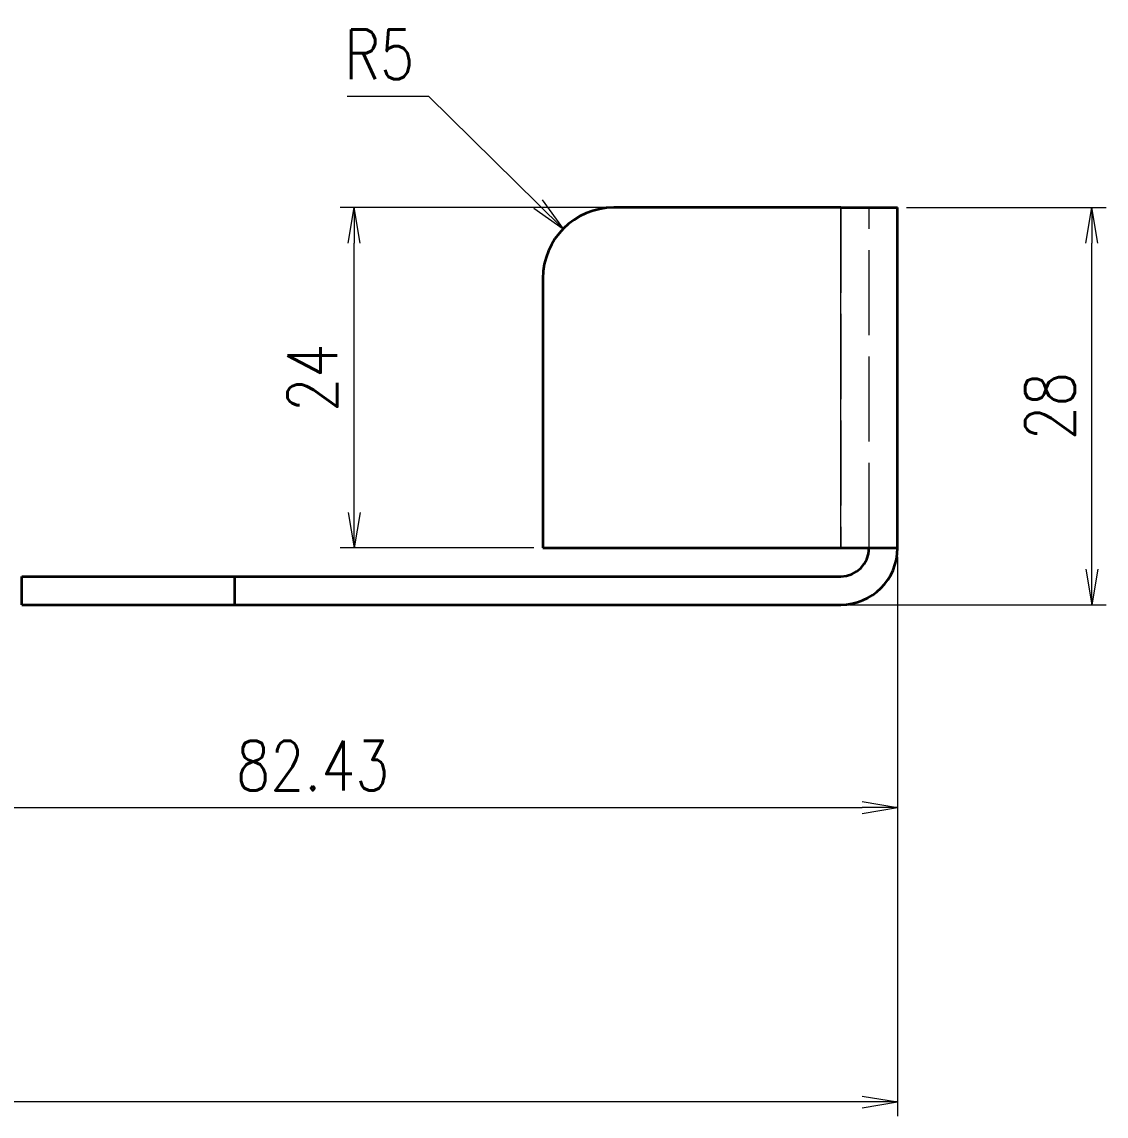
# Model space of a CAD drawing. Header units: millimetres. Extents: x 1333 to 44424, y -42879 to -1037.
# Drawn here: x 40435.1 to 40511.5, y -2071.8 to -1994.6 of the extents above; entities that cross this region are included whole.
import ezdxf

# ---------------------------------------------------------------- set-up
doc = ezdxf.new("R2010")
doc.units = ezdxf.units.MM
doc.header["$LTSCALE"] = 0.5
doc.linetypes.add('AM_ISO02W050x2', pattern=[3.75, 3, -0.75])
doc.linetypes.add('DASHED', pattern=[15, 12, -3])
for name, color, linetype, lineweight in [('标注线', 3, 'Continuous', 18), ('粗实线', 7, 'Continuous', 35), ('虚线', 1, 'AM_ISO02W050x2', 18)]:
    doc.layers.add(name, color=color, linetype=linetype, lineweight=lineweight)
doc.styles.add('DIM', font='romans.shx', dxfattribs={"width": 0.8, "bigfont": 'bigfont.shx'})
doc.dimstyles.new('DEH 1-1$0', dxfattribs={"dimtxt": 3.5, "dimasz": 2.5, "dimexe": 1, "dimexo": 0.625, "dimgap": 1.2, "dimtad": 1, "dimzin": 9, "dimdsep": 46, "dimtxsty": 'DIM', "dimblk": 'OPEN', "dimcen": 0, "dimclrd": 8, "dimclre": 8, "dimclrt": 2, "dimazin": 2, "dimtfac": 0.5, "dimtmove": 0, "dimatfit": 3, "dimldrblk": 'OPEN', "dimfxl": 0, "dimtolj": 2, "dimlwd": 18, "dimlwe": 18, "dimarcsym": 0})
doc.dimstyles.new('DEH 1-1$4', dxfattribs={"dimtxt": 3.5, "dimasz": 2.5, "dimexe": 1, "dimexo": 0.625, "dimgap": 1.2, "dimtad": 1, "dimtoh": 1, "dimdsep": 46, "dimtxsty": 'DIM', "dimblk": 'OPEN', "dimcen": 0, "dimclrd": 8, "dimclre": 8, "dimclrt": 2, "dimazin": 2, "dimtfac": 0.5, "dimtofl": 0, "dimtmove": 0, "dimatfit": 3, "dimldrblk": 'OPEN', "dimfxl": 0, "dimtolj": 2, "dimlwd": 18, "dimlwe": 18, "dimarcsym": 0})

# ---------------------------------------------------------------- blocks, each defined once
blk = doc.blocks.new('_Open')
at = {"color": 0, "linetype": 'ByBlock', "lineweight": -2}
for p, q in [((-1, 0.167), (0, 0)), ((-1, -0.167), (0, 0)), ((0, 0), (-1, 0))]:
    blk.add_line(p, q, dxfattribs=at)
blk = doc.blocks.new('*D148')
at = {"layer": 'Defpoints', "color": 0, "transparency": 16777216}
for p in [(40496.766, -2007.721), (40510.466, -2007.721), (40492.766, -2035.721)]:
    blk.add_point(p, dxfattribs=at)
at = {"layer": '标注线', "color": 8, "lineweight": 18, "transparency": 16777216}
for p, q in [((40497.391, -2007.721), (40511.466, -2007.721)), ((40510.466, -2033.221), (40510.466, -2010.221)), ((40493.391, -2035.721), (40511.466, -2035.721))]:
    blk.add_line(p, q, dxfattribs=at)
at = {"layer": '标注线', "color": 8, "lineweight": 18, "transparency": 16777216, "xscale": 2.5, "yscale": 2.5, "zscale": 2.5}
for p, rotation in [((40510.466, -2007.721), 90), ((40510.466, -2035.721), 270)]:
    blk.add_blockref('_Open', p, dxfattribs=dict(at, rotation=rotation))
at = {"layer": '标注线', "color": 2, "transparency": 16777216, "insert": (40507.516, -2021.721), "char_height": 3.5, "attachment_point": 5, "rotation": 90, "style": 'DIM'}
blk.add_mtext('\\A2;28', dxfattribs=at)
blk = doc.blocks.new('*D149')
at = {"layer": 'Defpoints', "color": 0, "transparency": 16777216}
for p in [(40458.473, -2007.721), (40476.766, -2007.721), (40471.766, -2031.721)]:
    blk.add_point(p, dxfattribs=at)
at = {"layer": '标注线', "color": 8, "lineweight": 18, "transparency": 16777216}
for p, q in [((40476.141, -2007.721), (40457.473, -2007.721)), ((40458.473, -2029.221), (40458.473, -2010.221)), ((40471.141, -2031.721), (40457.473, -2031.721))]:
    blk.add_line(p, q, dxfattribs=at)
at = {"layer": '标注线', "color": 8, "lineweight": 18, "transparency": 16777216, "xscale": 2.5, "yscale": 2.5, "zscale": 2.5}
for p, rotation in [((40458.473, -2007.721), 90), ((40458.473, -2031.721), 270)]:
    blk.add_blockref('_Open', p, dxfattribs=dict(at, rotation=rotation))
at = {"layer": '标注线', "color": 2, "transparency": 16777216, "insert": (40455.523, -2019.721), "char_height": 3.5, "attachment_point": 5, "rotation": 90, "style": 'DIM'}
blk.add_mtext('\\A2;24', dxfattribs=at)
blk = doc.blocks.new('*D150')
at = {"layer": 'Defpoints', "color": 0, "transparency": 16777216}
for p in [(40473.202, -2009.215), (40476.766, -2012.721)]:
    blk.add_point(p, dxfattribs=at)
at = {"layer": '标注线', "color": 8, "lineweight": 18, "transparency": 16777216}
for p, q in [((40457.972, -1999.873), (40463.705, -1999.873)), ((40463.705, -1999.873), (40471.419, -2007.462))]:
    blk.add_line(p, q, dxfattribs=at)
at = {"layer": '标注线', "color": 8, "lineweight": 18, "transparency": 16777216, "xscale": 2.5, "yscale": 2.5, "zscale": 2.5, "rotation": 315.4688447127614}
blk.add_blockref('_Open', (40473.202, -2009.215), dxfattribs=at)
at = {"layer": '标注线', "color": 2, "transparency": 16777216, "insert": (40460.238, -1996.923), "char_height": 3.5, "attachment_point": 5, "style": 'DIM'}
blk.add_mtext('\\A2;R5', dxfattribs=at)
blk = doc.blocks.new('*D151')
at = {"layer": 'Defpoints', "color": 0, "transparency": 16777216}
for p in [(40496.766, -2031.721), (40341.766, -2053.721), (40341.766, -2070.781)]:
    blk.add_point(p, dxfattribs=at)
at = {"layer": '标注线', "color": 8, "lineweight": 18, "transparency": 16777216}
for p, q in [((40496.766, -2032.346), (40496.766, -2071.781)), ((40341.766, -2054.346), (40341.766, -2071.781)), ((40494.266, -2070.781), (40344.266, -2070.781))]:
    blk.add_line(p, q, dxfattribs=at)
at = {"layer": '标注线', "color": 8, "lineweight": 18, "transparency": 16777216, "xscale": 2.5, "yscale": 2.5, "zscale": 2.5, "rotation": 180}
blk.add_blockref('_Open', (40341.766, -2070.781), dxfattribs=at)
at = {"layer": '标注线', "color": 8, "lineweight": 18, "transparency": 16777216, "xscale": 2.5, "yscale": 2.5, "zscale": 2.5}
blk.add_blockref('_Open', (40496.766, -2070.781), dxfattribs=at)
at = {"layer": '标注线', "color": 2, "transparency": 16777216, "insert": (40419.266, -2067.831), "char_height": 3.5, "attachment_point": 5, "style": 'DIM'}
blk.add_mtext('\\A2;155', dxfattribs=at)
blk = doc.blocks.new('*D188')
at = {"layer": 'Defpoints', "color": 0, "transparency": 16777216}
for p in [(40414.339, -2035.721), (40496.766, -2035.721), (40496.766, -2050.018)]:
    blk.add_point(p, dxfattribs=at)
at = {"layer": '标注线', "color": 8, "lineweight": 18, "transparency": 16777216}
for p, q in [((40414.339, -2036.346), (40414.339, -2051.018)), ((40496.766, -2036.346), (40496.766, -2051.018)), ((40416.839, -2050.018), (40494.266, -2050.018))]:
    blk.add_line(p, q, dxfattribs=at)
at = {"layer": '标注线', "color": 8, "lineweight": 18, "transparency": 16777216, "xscale": 2.5, "yscale": 2.5, "zscale": 2.5, "rotation": 180}
blk.add_blockref('_Open', (40414.339, -2050.018), dxfattribs=at)
at = {"layer": '标注线', "color": 8, "lineweight": 18, "transparency": 16777216, "xscale": 2.5, "yscale": 2.5, "zscale": 2.5}
blk.add_blockref('_Open', (40496.766, -2050.018), dxfattribs=at)
at = {"layer": '标注线', "color": 2, "transparency": 16777216, "insert": (40455.553, -2047.068), "char_height": 3.5, "attachment_point": 5, "style": 'DIM'}
blk.add_mtext('\\A2;82.43', dxfattribs=at)

msp = doc.modelspace()

# ---------------------------------------------------------------- linework, layer by layer
at = {"color": 7, "lineweight": 13}
msp.add_line((40492.766, -2031.721), (40492.766, -2007.721), dxfattribs=at)
at = {"layer": '粗实线', "lineweight": 35, "ltscale": 0.4}
msp.add_line((40492.766, -2007.721), (40476.766, -2007.721), dxfattribs=at)
at = {"layer": '粗实线', "lineweight": 35, "ltscale": 0.1}
for p, q in [((40492.766, -2007.721), (40496.766, -2007.721)), ((40492.766, -2031.721), (40496.766, -2031.721))]:
    msp.add_line(p, q, dxfattribs=at)
at = {"layer": '粗实线', "lineweight": 35}
for p, q in [((40496.766, -2031.721), (40496.766, -2007.721)), ((40471.766, -2031.721), (40492.766, -2031.721)), ((40450.05, -2033.721), (40492.766, -2033.721)), ((40450.05, -2035.721), (40492.766, -2035.721))]:
    msp.add_line(p, q, dxfattribs=at)
at = {"layer": '粗实线', "lineweight": 35, "ltscale": 0.475}
msp.add_line((40471.766, -2012.721), (40471.766, -2031.721), dxfattribs=at)
at = {"layer": '粗实线', "lineweight": 35, "ltscale": 0.05}
for p, q in [((40435.05, -2035.721), (40435.05, -2033.721)), ((40450.05, -2035.721), (40450.05, -2033.721))]:
    msp.add_line(p, q, dxfattribs=at)
at = {"layer": '粗实线', "lineweight": 35, "ltscale": 0.375}
for p, q in [((40435.05, -2033.721), (40450.05, -2033.721)), ((40435.05, -2035.721), (40450.05, -2035.721))]:
    msp.add_line(p, q, dxfattribs=at)
at = {"layer": '粗实线', "lineweight": 35}
for centre, radius, start, end in [((40476.766, -2012.721), 5, 90, 180), ((40492.766, -2031.721), 2, 270, 0), ((40492.766, -2031.721), 4, 270, 0)]:
    msp.add_arc(centre, radius, start, end, dxfattribs=at)
at = {"layer": '虚线', "linetype": 'DASHED', "lineweight": 13}
for p, q in [((40492.766, -2031.721), (40492.766, -2007.721)), ((40492.766, -2031.721), (40492.766, -2007.721)), ((40492.766, -2007.721), (40492.766, -2031.721)), ((40494.766, -2031.721), (40494.766, -2007.721))]:
    msp.add_line(p, q, dxfattribs=at)

# ---------------------------------------------------------------- dimensions: what is measured, and where the dimension line sits
at = {"layer": '标注线'}
dim = msp.add_radius_dim(center=(40476.766, -2012.721), mpoint=(40473.202, -2009.215), dimstyle='DEH 1-1$4', dxfattribs=at)
dim.commit()
dim.dimension.update_dxf_attribs({"geometry": '*D150', "text_midpoint": (40460.238, -1999.873), "dimtype": 164})
for base, p1, p2, picture, middle in [((40458.473, -2007.721), (40471.766, -2031.721), (40476.766, -2007.721), '*D149', (40455.523, -2019.721)), ((40510.466, -2007.721), (40492.766, -2035.721), (40496.766, -2007.721), '*D148', (40507.516, -2021.721))]:
    dim = msp.add_linear_dim(base=base, p1=p1, p2=p2, angle=90, dimstyle='DEH 1-1$0', dxfattribs=at)
    dim.commit()
    dim.dimension.update_dxf_attribs({"geometry": picture, "text_midpoint": middle})
for base, p1, p2, picture, middle in [((40341.766, -2070.781), (40496.766, -2031.721), (40341.766, -2053.721), '*D151', (40419.266, -2067.831)), ((40496.766, -2050.018), (40414.339, -2035.721), (40496.766, -2035.721), '*D188', (40455.553, -2047.068))]:
    dim = msp.add_linear_dim(base=base, p1=p1, p2=p2, dimstyle='DEH 1-1$0', dxfattribs=at)
    dim.commit()
    dim.dimension.update_dxf_attribs({"geometry": picture, "text_midpoint": middle})

doc.saveas('drawing.dxf')
